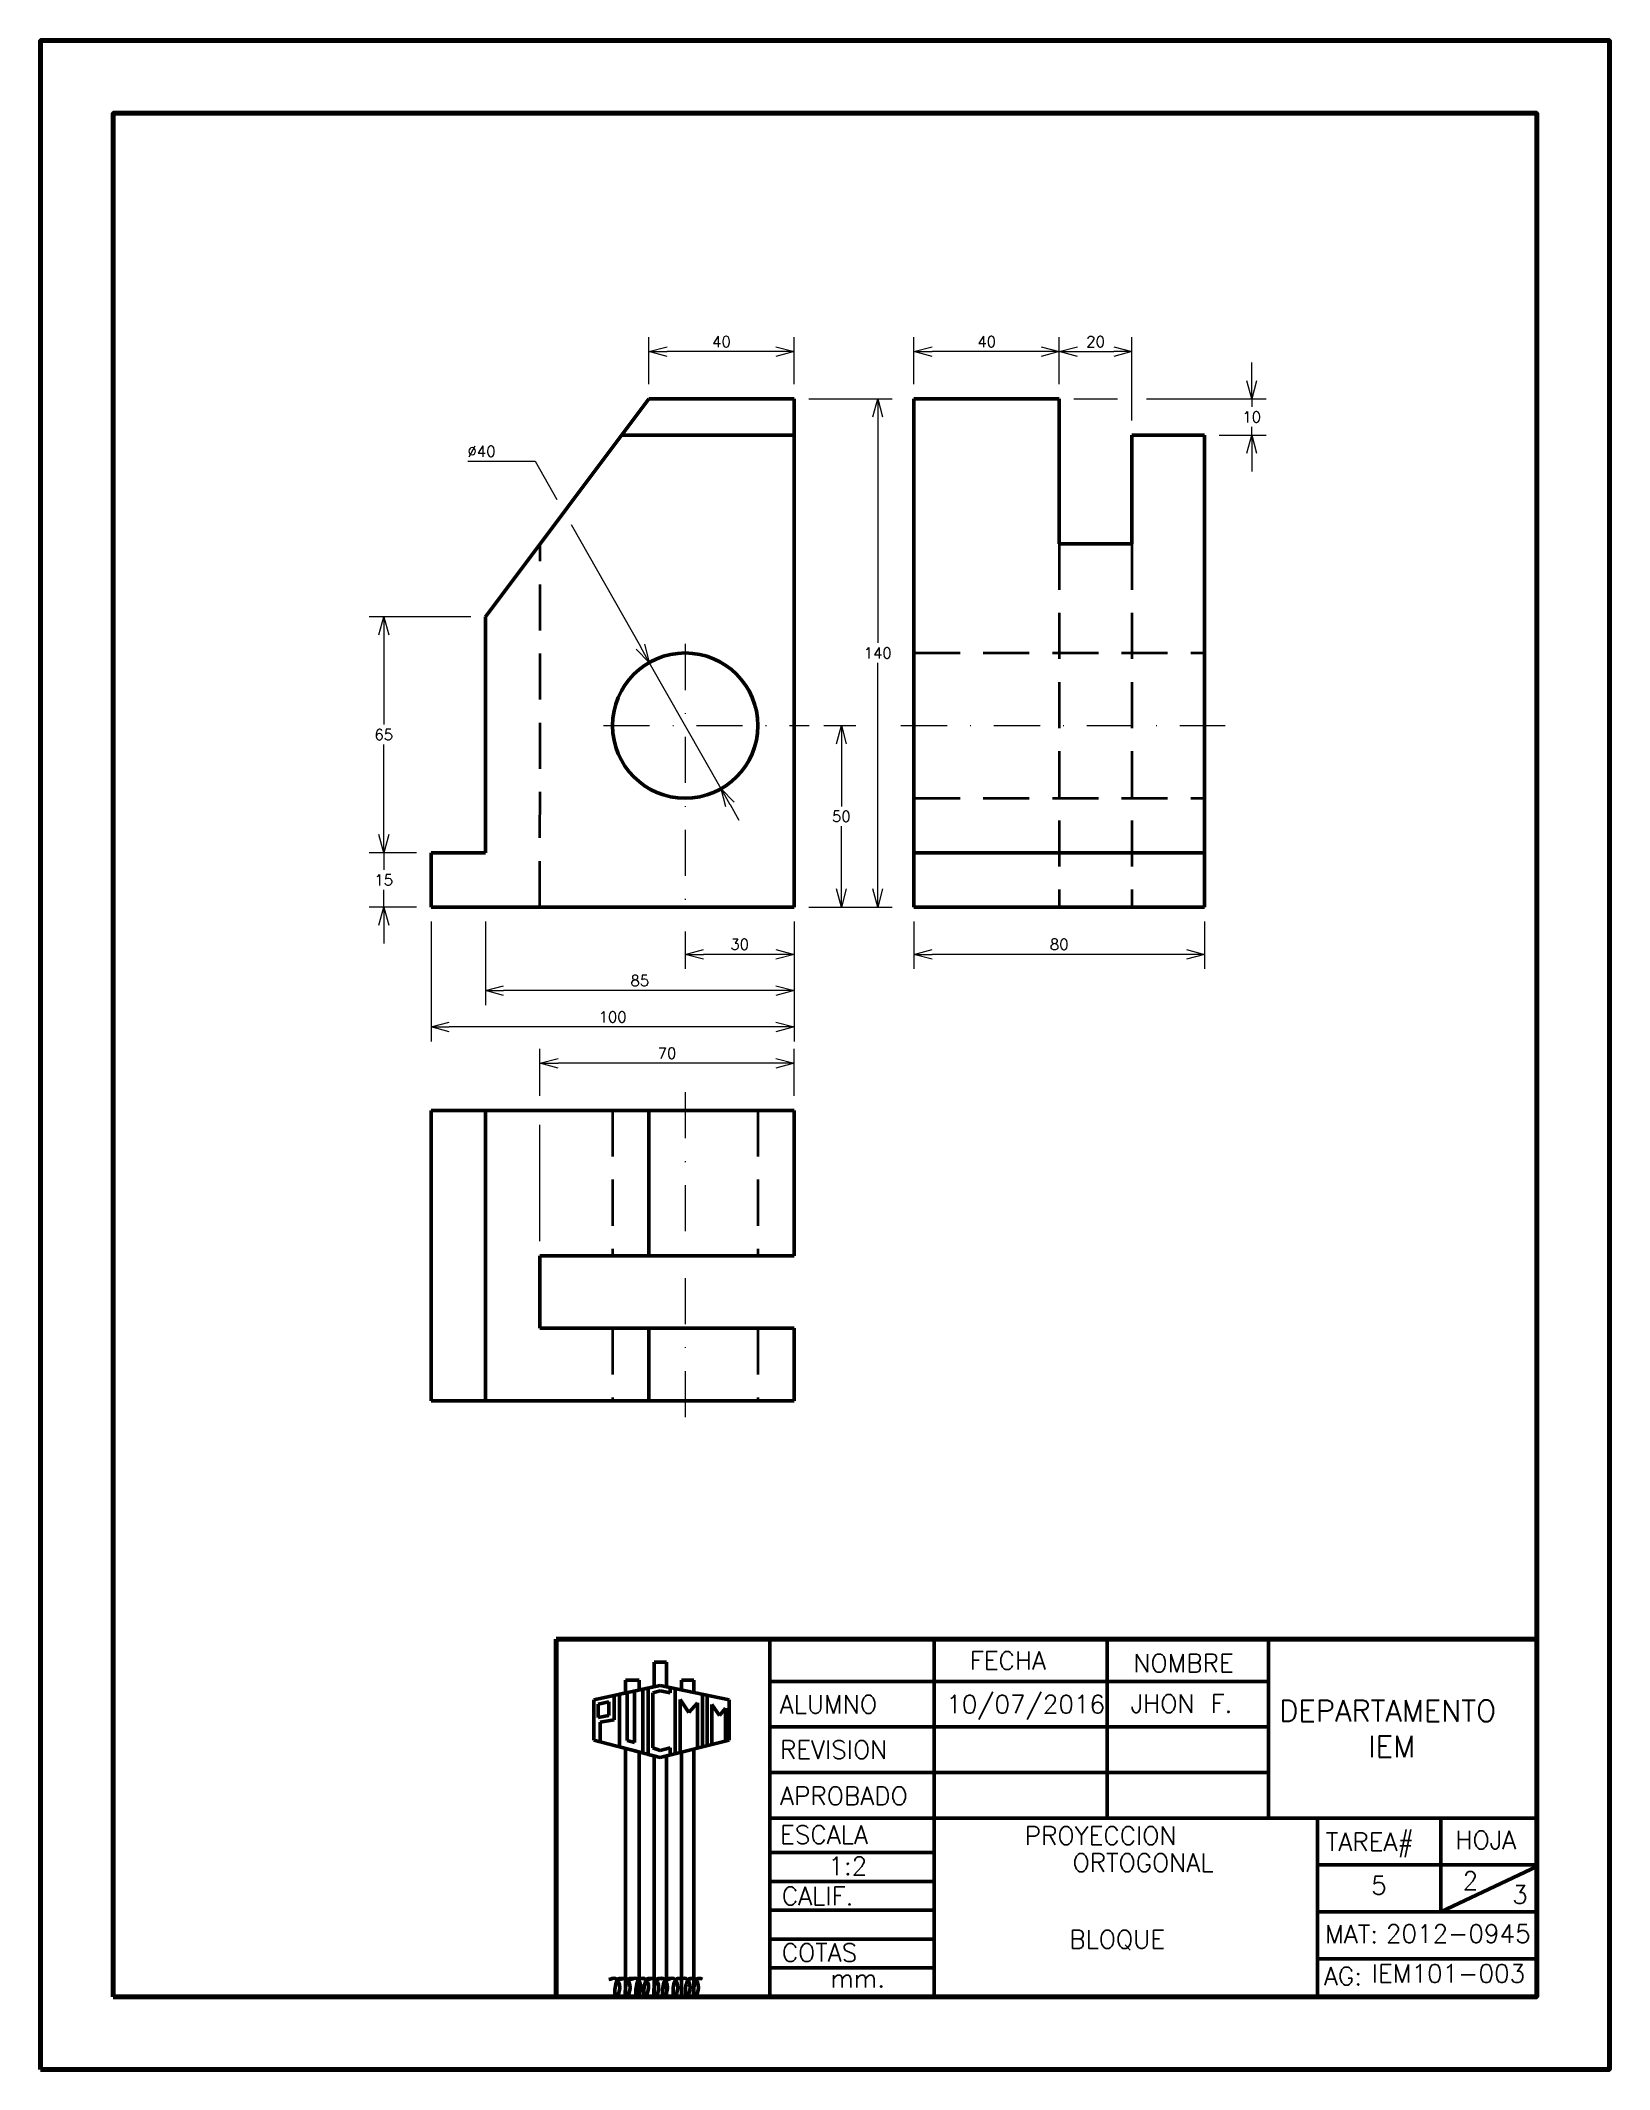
# Model space of a CAD drawing. Header units: millimetres. Extents: x 1183 to 1399, y 462 to 742.
import ezdxf

# ---------------------------------------------------------------- set-up
doc = ezdxf.new("R2010")
doc.units = ezdxf.units.MM
doc.linetypes.add('DASHDOT2', pattern=[12.7, 6.35, -3.175, 0, -3.175])
doc.linetypes.add('DASHED2', pattern=[9.525, 6.35, -3.175])
for name, color, linetype, lineweight in [('Cotas', 7, 'Continuous', 18), ('Eje', 3, 'DASHDOT2', 18), ('Marco', 7, 'Continuous', 70), ('Oculta', 7, 'DASHED2', 35), ('P visible', 7, 'Continuous', 50)]:
    doc.layers.add(name, color=color, linetype=linetype, lineweight=lineweight)
doc.styles.get("Standard").update_dxf_attribs({"font": 'txt.shx', "height": 1.5})
doc.dimstyles.new('ISO-25', dxfattribs={"dimtxt": 1.5, "dimasz": 2.5, "dimexe": 2, "dimexo": 2, "dimtad": 1, "dimtih": 1, "dimtoh": 1, "dimdec": 0, "dimlfac": 2, "dimzin": 1, "dimdsep": 46, "dimtxsty": 'Standard', "dimblk": 'OPEN30', "dimcen": 0, "dimclrd": 256, "dimclre": 256, "dimclrt": 256, "dimadec": 0, "dimazin": 0, "dimtfac": 1, "dimtdec": 0, "dimtmove": 0, "dimatfit": 3, "dimldrblk": 'OPEN30', "dimfxl": 1, "dimlwd": -1, "dimlwe": -1, "dimarcsym": 0})

# ---------------------------------------------------------------- blocks, each defined once
blk = doc.blocks.new('_Open30')
at = {"color": 0, "linetype": 'ByBlock', "lineweight": -2}
for p, q in [((-1, 0.27), (0, 0)), ((0, 0), (-1, -0.27)), ((0, 0), (-1, 0))]:
    blk.add_line(p, q, dxfattribs=at)
blk = doc.blocks.new('*D3')
at = {"layer": 'Cotas', "transparency": 16777216}
for p, q in [((1291.3, 647.54), (1295.73, 647.54)), ((1293.73, 645.04), (1293.73, 636.42)), ((1293.73, 625.04), (1293.73, 633.67)), ((1289.23, 622.54), (1295.73, 622.54))]:
    blk.add_line(p, q, dxfattribs=at)
at = {"layer": 'Defpoints', "color": 0, "transparency": 16777216}
for p in [(1289.3, 647.54), (1293.73, 647.54), (1287.23, 622.54)]:
    blk.add_point(p, dxfattribs=at)
at = {"layer": 'Cotas', "transparency": 16777216, "xscale": 2.5, "yscale": 2.5, "zscale": 2.5}
for p, rotation in [((1293.73, 647.54), 90), ((1293.73, 622.54), 270)]:
    blk.add_blockref('_Open30', p, dxfattribs=dict(at, rotation=rotation))
at = {"layer": 'Cotas', "transparency": 16777216, "insert": (1293.73, 635.04), "char_height": 1.5, "attachment_point": 5}
blk.add_mtext('50', dxfattribs=at)
blk = doc.blocks.new('*D4')
at = {"layer": 'Cotas', "transparency": 16777216}
for p, q in [((1289.23, 692.54), (1300.73, 692.54)), ((1298.73, 690.04), (1298.73, 658.92)), ((1298.73, 625.04), (1298.73, 656.17)), ((1289.23, 622.54), (1300.73, 622.54))]:
    blk.add_line(p, q, dxfattribs=at)
at = {"layer": 'Defpoints', "color": 0, "transparency": 16777216}
for p in [(1287.23, 692.54), (1298.73, 692.54), (1287.23, 622.54)]:
    blk.add_point(p, dxfattribs=at)
at = {"layer": 'Cotas', "transparency": 16777216, "xscale": 2.5, "yscale": 2.5, "zscale": 2.5}
for p, rotation in [((1298.73, 692.54), 90), ((1298.73, 622.54), 270)]:
    blk.add_blockref('_Open30', p, dxfattribs=dict(at, rotation=rotation))
at = {"layer": 'Cotas', "transparency": 16777216, "insert": (1298.73, 657.54), "char_height": 1.5, "attachment_point": 5}
blk.add_mtext('140', dxfattribs=at)
blk = doc.blocks.new('*D5')
at = {"layer": 'Cotas', "transparency": 16777216}
for p, q in [((1267.23, 694.54), (1267.23, 701.04)), ((1284.73, 699.04), (1269.73, 699.04)), ((1287.23, 694.54), (1287.23, 701.04))]:
    blk.add_line(p, q, dxfattribs=at)
at = {"layer": 'Defpoints', "color": 0, "transparency": 16777216}
for p in [(1267.23, 699.04), (1267.23, 692.54), (1287.23, 692.54)]:
    blk.add_point(p, dxfattribs=at)
at = {"layer": 'Cotas', "transparency": 16777216, "xscale": 2.5, "yscale": 2.5, "zscale": 2.5, "rotation": 180}
blk.add_blockref('_Open30', (1267.23, 699.04), dxfattribs=at)
at = {"layer": 'Cotas', "transparency": 16777216, "xscale": 2.5, "yscale": 2.5, "zscale": 2.5}
blk.add_blockref('_Open30', (1287.23, 699.04), dxfattribs=at)
at = {"layer": 'Cotas', "transparency": 16777216, "insert": (1277.23, 700.42), "char_height": 1.5, "attachment_point": 5}
blk.add_mtext('40', dxfattribs=at)
blk = doc.blocks.new('*D6')
at = {"layer": 'Cotas', "transparency": 16777216}
for p, q in [((1230.73, 632.54), (1230.73, 635.04)), ((1235.23, 630.04), (1228.73, 630.04)), ((1230.73, 630.04), (1230.73, 627.67)), ((1230.73, 622.54), (1230.73, 624.92)), ((1235.23, 622.54), (1228.73, 622.54)), ((1230.73, 620.04), (1230.73, 617.54))]:
    blk.add_line(p, q, dxfattribs=at)
at = {"layer": 'Defpoints', "color": 0, "transparency": 16777216}
for p in [(1230.73, 630.04), (1237.23, 630.04), (1237.23, 622.54)]:
    blk.add_point(p, dxfattribs=at)
at = {"layer": 'Cotas', "transparency": 16777216, "xscale": 2.5, "yscale": 2.5, "zscale": 2.5}
for p, rotation in [((1230.73, 630.04), 270), ((1230.73, 622.54), 90)]:
    blk.add_blockref('_Open30', p, dxfattribs=dict(at, rotation=rotation))
at = {"layer": 'Cotas', "transparency": 16777216, "insert": (1230.73, 626.29), "char_height": 1.5, "attachment_point": 5}
blk.add_mtext('15', dxfattribs=at)
blk = doc.blocks.new('*D7')
at = {"layer": 'Cotas', "transparency": 16777216}
for p, q in [((1242.73, 662.54), (1228.73, 662.54)), ((1230.73, 660.04), (1230.73, 647.67)), ((1230.73, 632.54), (1230.73, 644.92)), ((1235.23, 630.04), (1228.73, 630.04))]:
    blk.add_line(p, q, dxfattribs=at)
at = {"layer": 'Defpoints', "color": 0, "transparency": 16777216}
for p in [(1230.73, 662.54), (1244.73, 662.54), (1237.23, 630.04)]:
    blk.add_point(p, dxfattribs=at)
at = {"layer": 'Cotas', "transparency": 16777216, "xscale": 2.5, "yscale": 2.5, "zscale": 2.5}
for p, rotation in [((1230.73, 662.54), 90), ((1230.73, 630.04), 270)]:
    blk.add_blockref('_Open30', p, dxfattribs=dict(at, rotation=rotation))
at = {"layer": 'Cotas', "transparency": 16777216, "insert": (1230.73, 646.29), "char_height": 1.5, "attachment_point": 5}
blk.add_mtext('65', dxfattribs=at)
blk = doc.blocks.new('*D8')
at = {"layer": 'Cotas', "transparency": 16777216}
for p, q in [((1287.23, 620.54), (1287.23, 614.04)), ((1272.23, 619.17), (1272.23, 614.04)), ((1284.73, 616.04), (1274.73, 616.04))]:
    blk.add_line(p, q, dxfattribs=at)
at = {"layer": 'Defpoints', "color": 0, "transparency": 16777216}
for p in [(1272.23, 621.17), (1287.23, 622.54), (1272.23, 616.04)]:
    blk.add_point(p, dxfattribs=at)
at = {"layer": 'Cotas', "transparency": 16777216, "xscale": 2.5, "yscale": 2.5, "zscale": 2.5, "rotation": 180}
blk.add_blockref('_Open30', (1272.23, 616.04), dxfattribs=at)
at = {"layer": 'Cotas', "transparency": 16777216, "xscale": 2.5, "yscale": 2.5, "zscale": 2.5}
blk.add_blockref('_Open30', (1287.23, 616.04), dxfattribs=at)
at = {"layer": 'Cotas', "transparency": 16777216, "insert": (1279.73, 617.42), "char_height": 1.5, "attachment_point": 5}
blk.add_mtext('30', dxfattribs=at)
blk = doc.blocks.new('*D9')
at = {"layer": 'Cotas', "transparency": 16777216}
for p, q in [((1244.73, 620.54), (1244.73, 609.04)), ((1287.23, 620.54), (1287.23, 609.04)), ((1284.73, 611.04), (1247.23, 611.04))]:
    blk.add_line(p, q, dxfattribs=at)
at = {"layer": 'Defpoints', "color": 0, "transparency": 16777216}
for p in [(1244.73, 622.54), (1287.23, 622.54), (1244.73, 611.04)]:
    blk.add_point(p, dxfattribs=at)
at = {"layer": 'Cotas', "transparency": 16777216, "xscale": 2.5, "yscale": 2.5, "zscale": 2.5, "rotation": 180}
blk.add_blockref('_Open30', (1244.73, 611.04), dxfattribs=at)
at = {"layer": 'Cotas', "transparency": 16777216, "xscale": 2.5, "yscale": 2.5, "zscale": 2.5}
blk.add_blockref('_Open30', (1287.23, 611.04), dxfattribs=at)
at = {"layer": 'Cotas', "transparency": 16777216, "insert": (1265.98, 612.42), "char_height": 1.5, "attachment_point": 5}
blk.add_mtext('85', dxfattribs=at)
blk = doc.blocks.new('*D10')
at = {"layer": 'Cotas', "transparency": 16777216}
for p, q in [((1237.23, 620.54), (1237.23, 604.04)), ((1287.23, 620.54), (1287.23, 604.04)), ((1284.73, 606.04), (1239.73, 606.04))]:
    blk.add_line(p, q, dxfattribs=at)
at = {"layer": 'Defpoints', "color": 0, "transparency": 16777216}
for p in [(1237.23, 622.54), (1287.23, 622.54), (1237.23, 606.04)]:
    blk.add_point(p, dxfattribs=at)
at = {"layer": 'Cotas', "transparency": 16777216, "xscale": 2.5, "yscale": 2.5, "zscale": 2.5, "rotation": 180}
blk.add_blockref('_Open30', (1237.23, 606.04), dxfattribs=at)
at = {"layer": 'Cotas', "transparency": 16777216, "xscale": 2.5, "yscale": 2.5, "zscale": 2.5}
blk.add_blockref('_Open30', (1287.23, 606.04), dxfattribs=at)
at = {"layer": 'Cotas', "transparency": 16777216, "insert": (1262.23, 607.42), "char_height": 1.5, "attachment_point": 5}
blk.add_mtext('100', dxfattribs=at)
blk = doc.blocks.new('*D11')
at = {"layer": 'Cotas', "transparency": 16777216}
for p, q in [((1252.23, 596.54), (1252.23, 603.04)), ((1284.73, 601.04), (1254.73, 601.04)), ((1287.23, 596.54), (1287.23, 603.04)), ((1252.23, 576.54), (1252.23, 592.54))]:
    blk.add_line(p, q, dxfattribs=at)
at = {"layer": 'Defpoints', "color": 0, "transparency": 16777216}
for p in [(1252.23, 601.04), (1287.23, 594.54), (1252.23, 574.54)]:
    blk.add_point(p, dxfattribs=at)
at = {"layer": 'Cotas', "transparency": 16777216, "xscale": 2.5, "yscale": 2.5, "zscale": 2.5, "rotation": 180}
blk.add_blockref('_Open30', (1252.23, 601.04), dxfattribs=at)
at = {"layer": 'Cotas', "transparency": 16777216, "xscale": 2.5, "yscale": 2.5, "zscale": 2.5}
blk.add_blockref('_Open30', (1287.23, 601.04), dxfattribs=at)
at = {"layer": 'Cotas', "transparency": 16777216, "insert": (1269.73, 602.42), "char_height": 1.5, "attachment_point": 5}
blk.add_mtext('70', dxfattribs=at)
blk = doc.blocks.new('*D12')
at = {"layer": 'Cotas', "transparency": 16777216}
for p, q in [((1303.73, 620.54), (1303.73, 614.04)), ((1343.73, 620.54), (1343.73, 614.04)), ((1341.23, 616.04), (1306.23, 616.04))]:
    blk.add_line(p, q, dxfattribs=at)
at = {"layer": 'Defpoints', "color": 0, "transparency": 16777216}
for p in [(1303.73, 622.54), (1343.73, 622.54), (1303.73, 616.04)]:
    blk.add_point(p, dxfattribs=at)
at = {"layer": 'Cotas', "transparency": 16777216, "xscale": 2.5, "yscale": 2.5, "zscale": 2.5, "rotation": 180}
blk.add_blockref('_Open30', (1303.73, 616.04), dxfattribs=at)
at = {"layer": 'Cotas', "transparency": 16777216, "xscale": 2.5, "yscale": 2.5, "zscale": 2.5}
blk.add_blockref('_Open30', (1343.73, 616.04), dxfattribs=at)
at = {"layer": 'Cotas', "transparency": 16777216, "insert": (1323.73, 617.42), "char_height": 1.5, "attachment_point": 5}
blk.add_mtext('80', dxfattribs=at)
blk = doc.blocks.new('*D13')
at = {"layer": 'Cotas', "transparency": 16777216}
for p, q in [((1303.73, 694.54), (1303.73, 701.04)), ((1321.23, 699.04), (1306.23, 699.04)), ((1323.73, 694.54), (1323.73, 701.04))]:
    blk.add_line(p, q, dxfattribs=at)
at = {"layer": 'Defpoints', "color": 0, "transparency": 16777216}
for p in [(1303.73, 699.04), (1303.73, 692.54), (1323.73, 692.54)]:
    blk.add_point(p, dxfattribs=at)
at = {"layer": 'Cotas', "transparency": 16777216, "xscale": 2.5, "yscale": 2.5, "zscale": 2.5, "rotation": 180}
blk.add_blockref('_Open30', (1303.73, 699.04), dxfattribs=at)
at = {"layer": 'Cotas', "transparency": 16777216, "xscale": 2.5, "yscale": 2.5, "zscale": 2.5}
blk.add_blockref('_Open30', (1323.73, 699.04), dxfattribs=at)
at = {"layer": 'Cotas', "transparency": 16777216, "insert": (1313.73, 700.42), "char_height": 1.5, "attachment_point": 5}
blk.add_mtext('40', dxfattribs=at)
blk = doc.blocks.new('*D14')
at = {"layer": 'Cotas', "transparency": 16777216}
for p, q in [((1323.73, 694.54), (1323.73, 701.04)), ((1326.23, 699.04), (1331.23, 699.04)), ((1333.73, 689.54), (1333.73, 701.04))]:
    blk.add_line(p, q, dxfattribs=at)
at = {"layer": 'Defpoints', "color": 0, "transparency": 16777216}
for p in [(1333.73, 699.04), (1323.73, 692.54), (1333.73, 687.54)]:
    blk.add_point(p, dxfattribs=at)
at = {"layer": 'Cotas', "transparency": 16777216, "xscale": 2.5, "yscale": 2.5, "zscale": 2.5, "rotation": 180}
blk.add_blockref('_Open30', (1323.73, 699.04), dxfattribs=at)
at = {"layer": 'Cotas', "transparency": 16777216, "xscale": 2.5, "yscale": 2.5, "zscale": 2.5}
blk.add_blockref('_Open30', (1333.73, 699.04), dxfattribs=at)
at = {"layer": 'Cotas', "transparency": 16777216, "insert": (1328.73, 700.42), "char_height": 1.5, "attachment_point": 5}
blk.add_mtext('20', dxfattribs=at)
blk = doc.blocks.new('*D15')
at = {"layer": 'Cotas', "transparency": 16777216}
for p, q in [((1350.23, 695.04), (1350.23, 697.54)), ((1325.73, 692.54), (1331.73, 692.54)), ((1335.73, 692.54), (1352.23, 692.54)), ((1350.23, 692.54), (1350.23, 691.42)), ((1345.73, 687.54), (1352.23, 687.54)), ((1350.23, 687.54), (1350.23, 688.67)), ((1350.23, 685.04), (1350.23, 682.54))]:
    blk.add_line(p, q, dxfattribs=at)
at = {"layer": 'Defpoints', "color": 0, "transparency": 16777216}
for p in [(1323.73, 692.54), (1343.73, 687.54), (1350.23, 687.54)]:
    blk.add_point(p, dxfattribs=at)
at = {"layer": 'Cotas', "transparency": 16777216, "xscale": 2.5, "yscale": 2.5, "zscale": 2.5}
for p, rotation in [((1350.23, 692.54), 270), ((1350.23, 687.54), 90)]:
    blk.add_blockref('_Open30', p, dxfattribs=dict(at, rotation=rotation))
at = {"layer": 'Cotas', "transparency": 16777216, "insert": (1350.23, 690.04), "char_height": 1.5, "attachment_point": 5}
blk.add_mtext('10', dxfattribs=at)
blk = doc.blocks.new('*D16')
at = {"layer": 'Cotas', "transparency": 16777216}
for p, q in [((1242.32, 683.95), (1251.57, 683.95)), ((1251.57, 683.95), (1254.55, 678.7)), ((1256.52, 675.22), (1266.06, 658.42)), ((1277.16, 638.85), (1267.29, 656.24)), ((1278.4, 636.67), (1279.63, 634.5))]:
    blk.add_line(p, q, dxfattribs=at)
at = {"layer": 'Defpoints', "color": 0, "transparency": 16777216}
for p in [(1267.29, 656.24), (1277.16, 638.85)]:
    blk.add_point(p, dxfattribs=at)
at = {"layer": 'Cotas', "transparency": 16777216, "xscale": 2.5, "yscale": 2.5, "zscale": 2.5}
for p, rotation in [((1267.29, 656.24), 299.5748116236393), ((1277.16, 638.85), 119.5748116236394)]:
    blk.add_blockref('_Open30', p, dxfattribs=dict(at, rotation=rotation))
at = {"layer": 'Cotas', "transparency": 16777216, "insert": (1244.19, 685.32), "char_height": 1.5, "attachment_point": 5}
blk.add_mtext('∅40', dxfattribs=at)

msp = doc.modelspace()

# ---------------------------------------------------------------- linework, layer by layer
at = {"layer": 'Eje'}
for p, q in [((1272.23, 658.79), (1272.23, 621.17)), ((1260.98, 647.54), (1289.3, 647.54)), ((1301.94, 647.54), (1346.59, 647.54)), ((1272.23, 597.06), (1272.23, 551.71))]:
    msp.add_line(p, q, dxfattribs=at)
at = {"layer": 'Marco'}
for p, q in [((1254.48, 472.48), (1254.48, 521.71)), ((1254.48, 521.71), (1389.48, 521.71))]:
    msp.add_line(p, q, dxfattribs=at)
for points in [[(1183.48, 462.48), (1399.48, 462.48), (1399.48, 741.88), (1183.48, 741.88)], [(1193.48, 472.48), (1389.48, 472.48), (1389.48, 731.88), (1193.48, 731.88)]]:
    msp.add_lwpolyline(points, close=True, dxfattribs=at)
at = {"layer": 'Oculta'}
for p, q in [((1252.23, 622.54), (1252.26, 672.59)), ((1323.73, 672.59), (1323.73, 622.54)), ((1333.73, 672.59), (1333.73, 622.54)), ((1303.73, 657.54), (1343.73, 657.54)), ((1303.73, 637.54), (1343.73, 637.54)), ((1262.23, 594.54), (1262.23, 574.54)), ((1282.23, 594.54), (1282.23, 574.54)), ((1262.23, 564.54), (1262.23, 554.54)), ((1282.23, 564.54), (1282.23, 554.54))]:
    msp.add_line(p, q, dxfattribs=at)
at = {"layer": 'P visible'}
for p, q in [((1244.73, 662.54), (1267.23, 692.54)), ((1287.23, 692.54), (1267.23, 692.54)), ((1287.23, 622.54), (1287.23, 692.54)), ((1303.73, 692.54), (1303.73, 622.54)), ((1303.73, 692.54), (1323.73, 692.54)), ((1323.73, 692.54), (1323.73, 672.59)), ((1287.23, 687.54), (1263.48, 687.54)), ((1333.73, 672.59), (1333.73, 687.54)), ((1333.73, 687.54), (1338.73, 687.54)), ((1338.73, 687.54), (1343.73, 687.54)), ((1343.73, 687.54), (1343.73, 622.54)), ((1323.73, 672.59), (1333.73, 672.59)), ((1244.73, 630.04), (1244.73, 662.54)), ((1237.23, 622.54), (1237.23, 630.04)), ((1237.23, 630.04), (1244.73, 630.04)), ((1303.73, 630.04), (1338.73, 630.04)), ((1338.73, 630.04), (1343.73, 630.04)), ((1237.23, 622.54), (1252.23, 622.54)), ((1252.23, 622.54), (1287.23, 622.54)), ((1303.73, 622.54), (1338.73, 622.54)), ((1343.73, 622.54), (1338.73, 622.54)), ((1237.23, 594.54), (1287.23, 594.54)), ((1237.23, 594.54), (1237.23, 554.54)), ((1244.73, 594.54), (1244.73, 554.54)), ((1267.23, 594.54), (1267.23, 574.54)), ((1287.23, 594.54), (1287.23, 574.54)), ((1287.23, 574.54), (1287.23, 594.54)), ((1287.23, 574.54), (1252.23, 574.54)), ((1252.23, 574.54), (1252.23, 564.54)), ((1287.23, 564.54), (1252.23, 564.54)), ((1267.23, 564.54), (1267.23, 554.54)), ((1287.23, 554.54), (1287.23, 564.54)), ((1287.23, 564.54), (1287.23, 559.54)), ((1287.23, 554.54), (1287.23, 559.54)), ((1237.23, 554.54), (1287.23, 554.54)), ((1254.48, 472.48), (1254.48, 521.71)), ((1254.48, 521.71), (1389.48, 521.71)), ((1283.86, 521.71), (1283.86, 472.48)), ((1283.86, 521.71), (1283.86, 497.09)), ((1283.86, 521.71), (1283.86, 507.82)), ((1283.86, 521.71), (1283.86, 472.48)), ((1283.86, 521.71), (1283.86, 497.09)), ((1283.86, 521.71), (1283.86, 507.82)), ((1306.49, 521.71), (1306.49, 472.48)), ((1306.49, 521.71), (1306.49, 472.48)), ((1330.32, 521.71), (1330.32, 497.09)), ((1330.32, 521.71), (1330.32, 497.09)), ((1352.55, 521.71), (1352.55, 497.09)), ((1352.55, 521.71), (1352.55, 497.09)), ((1389.48, 521.71), (1389.48, 472.48)), ((1389.48, 521.71), (1389.48, 472.48)), ((1267.94, 515.17), (1267.94, 518.54)), ((1267.94, 518.54), (1269.65, 518.54)), ((1267.94, 515.17), (1267.94, 518.54)), ((1267.94, 518.54), (1269.65, 518.54)), ((1269.65, 518.54), (1269.65, 515.18)), ((1269.65, 518.54), (1269.65, 515.18)), ((1268.79, 515.36), (1259.64, 513.37)), ((1268.79, 515.36), (1259.64, 513.37)), ((1263.18, 514.14), (1264.22, 514.37)), ((1263.18, 514.14), (1264.22, 514.37)), ((1263.19, 513.98), (1263.18, 514.14)), ((1263.18, 514.14), (1263.18, 506.89)), ((1263.18, 506.92), (1263.18, 514.14)), ((1263.19, 513.98), (1263.18, 514.14)), ((1263.18, 514.14), (1263.18, 506.89)), ((1263.18, 506.92), (1263.18, 514.14)), ((1264.01, 514.32), (1264.01, 516.07)), ((1264.01, 516.07), (1265.88, 516.07)), ((1264.01, 514.32), (1264.01, 516.07)), ((1264.01, 516.07), (1265.88, 516.07)), ((1264.22, 514.37), (1264.22, 507.77)), ((1264.22, 514.37), (1264.22, 507.77)), ((1265.27, 514.59), (1266.38, 514.84)), ((1265.27, 514.59), (1266.38, 514.84)), ((1265.27, 507.49), (1265.27, 514.59)), ((1265.27, 507.49), (1265.27, 514.59)), ((1265.88, 516.07), (1265.88, 514.73)), ((1265.88, 516.07), (1265.88, 514.73)), ((1268.79, 515.36), (1266.38, 514.84)), ((1268.79, 515.36), (1266.38, 514.84)), ((1266.38, 514.84), (1266.38, 506.06)), ((1266.38, 514.84), (1266.38, 506.06)), ((1267.59, 515.1), (1267.12, 514.97)), ((1267.59, 515.1), (1267.12, 514.97)), ((1267.12, 514.97), (1267.12, 505.87)), ((1267.12, 514.97), (1267.12, 505.87)), ((1267.79, 514.34), (1268.79, 514.61)), ((1268.79, 514.61), (1267.79, 514.34)), ((1267.79, 514.34), (1268.79, 514.61)), ((1268.79, 514.61), (1267.79, 514.34)), ((1267.79, 512.08), (1267.79, 514.34)), ((1267.79, 512.08), (1267.79, 514.34)), ((1278.3, 513.37), (1268.79, 515.36)), ((1278.3, 513.37), (1268.79, 515.36)), ((1268.79, 514.61), (1270.15, 514.34)), ((1268.79, 514.61), (1270.15, 514.34)), ((1270.15, 514.34), (1270.15, 515.07)), ((1270.15, 514.34), (1270.15, 515.07)), ((1270.87, 514.93), (1270.87, 505.95)), ((1270.87, 514.93), (1270.87, 505.95)), ((1271.71, 514.75), (1271.71, 516.07)), ((1271.71, 516.07), (1273.42, 516.07)), ((1271.71, 514.75), (1271.71, 516.07)), ((1271.71, 516.07), (1273.42, 516.07)), ((1273.42, 516.07), (1273.42, 514.39)), ((1273.42, 516.07), (1273.42, 514.39)), ((1274.59, 506.89), (1274.59, 514.15)), ((1274.59, 506.89), (1274.59, 514.15)), ((1283.86, 515.91), (1352.55, 515.91)), ((1283.86, 515.91), (1352.55, 515.91)), ((1259.64, 507.82), (1259.64, 513.37)), ((1259.64, 507.82), (1259.64, 513.37)), ((1261.72, 513.11), (1260.24, 512.79)), ((1261.72, 513.11), (1260.24, 512.79)), ((1260.24, 510.95), (1260.24, 512.79)), ((1260.24, 510.95), (1260.24, 512.79)), ((1261.72, 513.11), (1261.72, 511.21)), ((1261.72, 513.11), (1261.72, 511.21)), ((1262.44, 513.98), (1262.44, 510.62)), ((1262.44, 513.98), (1262.44, 510.62)), ((1262.44, 510.62), (1262.44, 511.33)), ((1262.44, 510.62), (1262.44, 511.33)), ((1267.79, 506.76), (1267.79, 512.08)), ((1267.79, 506.76), (1267.79, 512.08)), ((1271.53, 506.12), (1271.53, 513.4)), ((1271.53, 513.4), (1272.75, 511.65)), ((1271.53, 506.12), (1271.53, 513.4)), ((1271.53, 513.4), (1272.75, 511.65)), ((1272.75, 511.65), (1273.94, 512.94)), ((1272.75, 511.65), (1273.94, 512.94)), ((1273.94, 512.94), (1273.94, 506.72)), ((1273.94, 512.94), (1273.94, 506.72)), ((1275.26, 514.01), (1275.26, 507.05)), ((1275.26, 514.01), (1275.26, 507.05)), ((1275.89, 507.21), (1275.89, 512.74)), ((1275.89, 512.74), (1276.94, 511.24)), ((1275.89, 507.21), (1275.89, 512.74)), ((1275.89, 512.74), (1276.94, 511.24)), ((1276.94, 511.24), (1277.8, 512.23)), ((1276.94, 511.24), (1277.8, 512.23)), ((1277.8, 507.69), (1277.8, 512.23)), ((1277.8, 507.69), (1277.8, 512.23)), ((1278.3, 507.82), (1278.3, 513.37)), ((1278.3, 507.82), (1278.3, 513.37)), ((1261.72, 511.21), (1260.24, 510.95)), ((1261.72, 511.21), (1260.24, 510.95)), ((1262.44, 510.62), (1260.51, 510.28)), ((1262.44, 510.62), (1260.51, 510.28)), ((1260.51, 510.28), (1260.51, 507.59)), ((1260.51, 510.28), (1260.51, 507.59)), ((1283.86, 509.64), (1352.55, 509.64)), ((1283.86, 509.64), (1352.55, 509.64)), ((1268.79, 505.43), (1259.64, 507.82)), ((1268.79, 505.43), (1259.64, 507.82)), ((1266.38, 506.06), (1263.18, 506.92)), ((1266.38, 506.06), (1263.18, 506.92)), ((1264.01, 472.48), (1264.01, 506.68)), ((1264.01, 472.48), (1264.01, 506.68)), ((1264.22, 507.77), (1265.27, 507.49)), ((1264.22, 507.77), (1265.27, 507.49)), ((1265.88, 506.19), (1265.88, 472.48)), ((1265.88, 506.19), (1265.88, 472.48)), ((1267.12, 505.87), (1268.79, 505.43)), ((1267.12, 505.87), (1268.79, 505.43)), ((1268.79, 506.39), (1267.79, 506.76)), ((1268.79, 506.39), (1267.79, 506.76)), ((1278.3, 507.82), (1268.79, 505.43)), ((1278.3, 507.82), (1268.79, 505.43)), ((1270.15, 506.76), (1268.79, 506.39)), ((1270.15, 506.76), (1268.79, 506.39)), ((1268.79, 505.43), (1270.15, 505.8)), ((1268.79, 505.43), (1270.15, 505.8)), ((1270.15, 505.8), (1270.15, 506.76)), ((1270.15, 505.8), (1270.15, 506.76)), ((1271.71, 472.48), (1271.71, 506.16)), ((1271.71, 472.48), (1271.71, 506.16)), ((1273.42, 506.59), (1273.42, 472.48)), ((1273.42, 506.59), (1273.42, 472.48)), ((1267.94, 472.48), (1267.94, 505.66)), ((1267.94, 472.48), (1267.94, 505.66)), ((1269.65, 505.65), (1269.65, 472.48)), ((1269.65, 505.65), (1269.65, 472.48)), ((1283.86, 497.09), (1283.86, 503.37)), ((1283.86, 503.37), (1352.55, 503.37)), ((1283.86, 497.09), (1283.86, 503.37)), ((1283.86, 503.37), (1352.55, 503.37)), ((1283.86, 497.09), (1389.48, 497.09)), ((1283.86, 497.09), (1389.48, 497.09)), ((1359.3, 472.48), (1359.3, 497.09)), ((1359.3, 497.09), (1359.3, 490.41)), ((1359.3, 472.48), (1359.3, 497.09)), ((1359.3, 497.09), (1359.3, 490.41)), ((1389.48, 497.09), (1376.25, 497.09)), ((1376.25, 497.09), (1376.25, 484.16)), ((1389.48, 497.09), (1376.25, 497.09)), ((1376.25, 497.09), (1376.25, 484.16)), ((1389.48, 497.09), (1380.16, 497.09)), ((1389.48, 497.09), (1380.16, 497.09)), ((1306.49, 492.33), (1283.86, 492.33)), ((1306.49, 492.33), (1283.86, 492.33)), ((1359.35, 490.63), (1389.48, 490.63)), ((1359.35, 490.63), (1389.48, 490.63)), ((1376.25, 484.16), (1389.48, 490.41)), ((1376.25, 484.16), (1389.48, 490.41)), ((1389.48, 490.63), (1389.48, 484.16)), ((1389.48, 490.63), (1389.48, 484.16)), ((1389.48, 490.41), (1389.48, 483.73)), ((1389.48, 490.41), (1389.48, 483.73)), ((1389.48, 490.41), (1389.48, 483.73)), ((1389.48, 490.41), (1389.48, 483.73)), ((1306.49, 488.36), (1283.86, 488.36)), ((1306.49, 488.36), (1283.86, 488.36)), ((1306.49, 484.39), (1283.86, 484.39)), ((1306.49, 484.39), (1283.86, 484.39)), ((1389.48, 484.16), (1359.3, 484.16)), ((1389.48, 484.16), (1359.3, 484.16)), ((1359.3, 483.73), (1359.3, 477.05)), ((1359.3, 483.73), (1359.3, 477.05)), ((1306.49, 480.42), (1283.86, 480.42)), ((1306.49, 480.42), (1283.86, 480.42)), ((1306.49, 476.45), (1283.86, 476.45)), ((1306.49, 476.45), (1283.86, 476.45)), ((1306.49, 472.48), (1306.49, 476.45)), ((1306.49, 472.48), (1306.49, 476.45)), ((1359.24, 477.69), (1389.48, 477.69)), ((1359.24, 477.69), (1389.48, 477.69)), ((1254.48, 472.48), (1389.48, 472.48)), ((1254.48, 472.48), (1389.48, 472.48)), ((1389.48, 472.48), (1359.3, 472.48)), ((1389.48, 472.48), (1359.3, 472.48)), ((1389.48, 472.48), (1359.3, 472.48)), ((1389.48, 472.48), (1359.3, 472.48))]:
    msp.add_line(p, q, dxfattribs=at)
msp.add_circle((1272.23, 647.54), 10, dxfattribs=at)
for points in [[(1261.71, 474.84), (1262.62, 475), (1263.21, 473.73), (1262.8, 472.48)], [(1263.75, 474.93), (1263.1, 474.98), (1262.76, 474.49), (1262.58, 472.48)], [(1263.14, 474.84), (1264.05, 475), (1264.64, 473.73), (1264.23, 472.48)], [(1265.18, 474.93), (1264.53, 474.98), (1264.19, 474.49), (1264.01, 472.48)], [(1264.61, 474.84), (1265.52, 475), (1266.11, 473.73), (1265.7, 472.48)], [(1266.64, 474.93), (1265.99, 474.98), (1265.65, 474.49), (1265.48, 472.48)], [(1265.7, 474.84), (1266.6, 475), (1267.19, 473.73), (1266.78, 472.48)], [(1267.73, 474.93), (1267.08, 474.98), (1266.74, 474.49), (1266.56, 472.48)], [(1267.07, 474.84), (1267.98, 475), (1268.57, 473.73), (1268.16, 472.48)], [(1269.11, 474.93), (1268.46, 474.98), (1268.12, 474.49), (1267.94, 472.48)], [(1268.27, 474.84), (1269.18, 475), (1269.77, 473.73), (1269.36, 472.48)], [(1270.31, 474.93), (1269.66, 474.98), (1269.32, 474.49), (1269.14, 472.48)], [(1269.72, 474.84), (1270.63, 475), (1271.22, 473.73), (1270.81, 472.48)], [(1271.76, 474.93), (1271.11, 474.98), (1270.77, 474.49), (1270.59, 472.48)], [(1271.43, 474.84), (1272.33, 475), (1272.92, 473.73), (1272.51, 472.48)], [(1273.46, 474.93), (1272.81, 474.98), (1272.47, 474.49), (1272.29, 472.48)], [(1272.55, 474.84), (1273.46, 475), (1274.05, 473.73), (1273.64, 472.48)], [(1274.59, 474.93), (1273.94, 474.98), (1273.6, 474.49), (1273.42, 472.48)]]:
    msp.add_spline(points, degree=3, dxfattribs=at)

# ---------------------------------------------------------------- texts
for s, height, p in [('FECHA', 2.501, (1311.41, 517.53)), ('NOMBRE', 2.501, (1333.93, 517.18)), ('10/07/2016', 2.501, (1308.17, 511.52)), ('JHON F.', 2.501, (1333.57, 511.6)), ('ALUMNO', 2.501, (1285.24, 511.5)), ('DEPARTAMENTO', 2.9422, (1353.99, 510.4)), ('DEPARTAMENTO', 2.9422, (1353.99, 510.4)), ('REVISION', 2.495, (1285.29, 505.27)), ('IEM', 2.942, (1366.28, 505.49)), ('IEM', 2.942, (1366.28, 505.49)), ('APROBADO', 2.501, (1285.29, 498.9)), ('ESCALA', 2.501, (1285.29, 493.56)), ('PROYECCION', 2.501, (1318.98, 493.42)), ('TAREA#', 2.501, (1360.44, 492.56)), ('HOJA', 2.501, (1378.28, 492.82)), ('1:2', 2.501, (1291.93, 489.25)), ('ORTOGONAL', 2.501, (1325.57, 489.71)), ('5', 2.5, (1366.67, 486.57)), ('2', 2.5, (1379.27, 487.22)), ('CALIF.', 2.501, (1285.53, 485.1)), ('3', 2.5, (1386.08, 485.31)), ('BLOQUE', 2.501, (1325.11, 479.14)), ('MAT:', 2.501, (1360.34, 479.85)), ('2012-0945', 2.501, (1368.7, 479.92)), ('COTAS', 2.501, (1285.53, 477.32)), ('mm.', 2.501, (1292.23, 473.78)), ('AG:', 2.501, (1360.17, 474.08)), ('IEM101-003', 2.501, (1366.76, 474.44))]:
    msp.add_text(s, height=height, dxfattribs=at).set_placement(p)

# ---------------------------------------------------------------- dimensions: what is measured, and where the dimension line sits
at = {"layer": 'Cotas'}
for base, p1, p2, picture, middle in [((1267.23, 699.04), (1287.23, 692.54), (1267.23, 692.54), '*D5', (1277.23, 700.42)), ((1303.73, 699.04), (1323.73, 692.54), (1303.73, 692.54), '*D13', (1313.73, 700.42)), ((1333.73, 699.04), (1323.73, 692.54), (1333.73, 687.54), '*D14', (1328.73, 700.42)), ((1237.23, 606.04), (1287.23, 622.54), (1237.23, 622.54), '*D10', (1262.23, 607.42)), ((1244.73, 611.04), (1287.23, 622.54), (1244.73, 622.54), '*D9', (1265.98, 612.42)), ((1272.23, 616.04), (1287.23, 622.54), (1272.23, 621.17), '*D8', (1279.73, 617.42)), ((1303.73, 616.04), (1343.73, 622.54), (1303.73, 622.54), '*D12', (1323.73, 617.42)), ((1252.23, 601.04), (1287.23, 594.54), (1252.23, 574.54), '*D11', (1269.73, 602.42))]:
    dim = msp.add_linear_dim(base=base, p1=p1, p2=p2, dimstyle='ISO-25', dxfattribs=at)
    dim.commit()
    dim.dimension.update_dxf_attribs({"geometry": picture, "text_midpoint": middle})
for base, p1, p2, picture, middle in [((1350.23, 687.54), (1323.73, 692.54), (1343.73, 687.54), '*D15', (1350.23, 690.04)), ((1230.73, 630.04), (1237.23, 622.54), (1237.23, 630.04), '*D6', (1230.73, 626.29))]:
    dim = msp.add_linear_dim(base=base, p1=p1, p2=p2, angle=90, dimstyle='ISO-25', dxfattribs=at)
    dim.commit()
    dim.dimension.update_dxf_attribs({"geometry": picture, "text_midpoint": middle, "dimtype": 160})
for base, p1, p2, picture, middle in [((1298.73, 692.54), (1287.23, 622.54), (1287.23, 692.54), '*D4', (1298.73, 657.54)), ((1230.73, 662.54), (1237.23, 630.04), (1244.73, 662.54), '*D7', (1230.73, 646.29)), ((1293.73, 647.54), (1287.23, 622.54), (1289.3, 647.54), '*D3', (1293.73, 635.04))]:
    dim = msp.add_linear_dim(base=base, p1=p1, p2=p2, angle=90, dimstyle='ISO-25', dxfattribs=at)
    dim.commit()
    dim.dimension.update_dxf_attribs({"geometry": picture, "text_midpoint": middle})
dim = msp.add_diameter_dim_2p(p1=(1277.16, 638.85), p2=(1267.29, 656.24), dimstyle='ISO-25', dxfattribs=at)
dim.commit()
dim.dimension.update_dxf_attribs({"geometry": '*D16', "text_midpoint": (1244.19, 683.95), "dimtype": 163})

doc.saveas('drawing.dxf')
